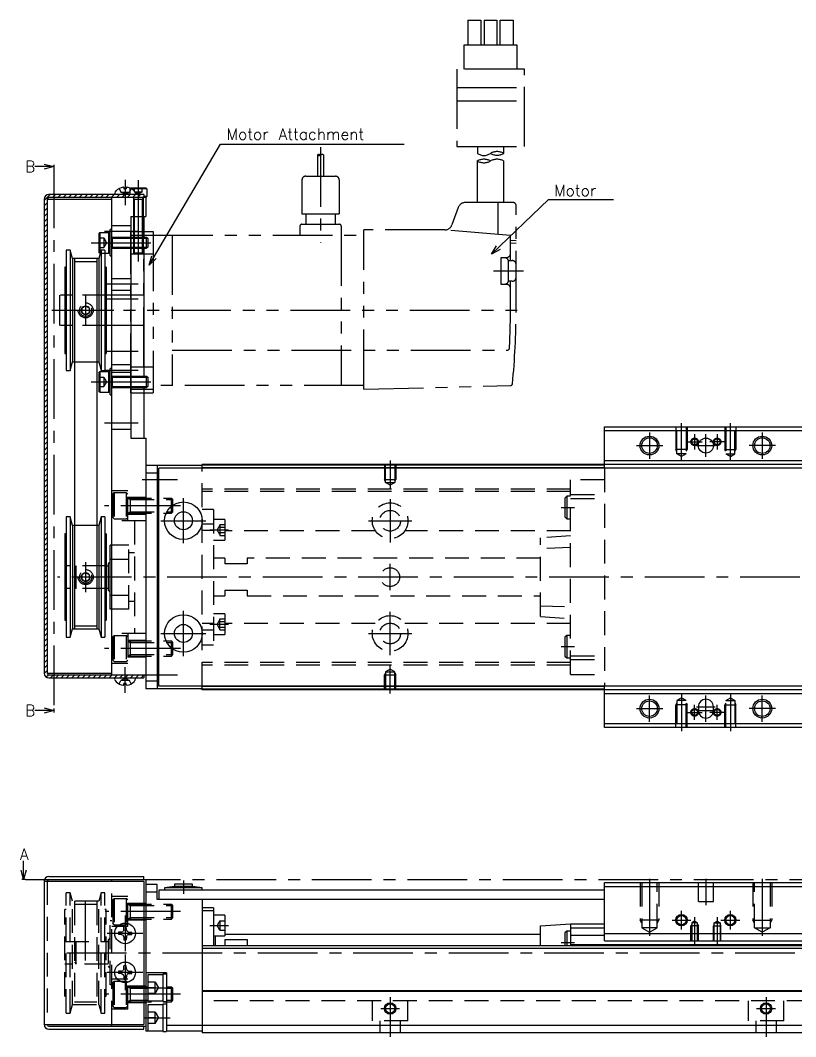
# Model space of a CAD drawing. Extents: x -2 to 720, y -8 to 279.
# Drawn here: x 246.4 to 452.6, y 9 to 279.5 of the extents above; entities that cross this region are included whole.
import ezdxf

# ---------------------------------------------------------------- set-up
doc = ezdxf.new("R2010")
doc.units = 0
doc.header["$LTSCALE"] = 0.5
for name, pattern in [('CENTER', [50.8, 31.75, -6.35, 6.35, -6.35]), ('DASHED', [19.05, 12.7, -6.35]), ('PHANTOM', [63.5, 31.75, -6.35, 6.35, -6.35, 6.35, -6.35])]:
    doc.linetypes.add(name, pattern=pattern)
for name, color, linetype in [('MSM_CENTER', 1, 'CENTER'), ('MSM_CONTINUOUS', 7, 'CONTINUOUS'), ('MSM_DASHED', 4, 'DASHED'), ('MSM_IMAGINARY', 6, 'PHANTOM'), ('MSM_NARROW', 5, 'CONTINUOUS'), ('MSM_PART_NUMBER', 7, 'CONTINUOUS')]:
    doc.layers.add(name, color=color, linetype=linetype)
doc.styles.get("Standard").update_dxf_attribs({"font": 'txt.shx', "height": 3, "bigfont": 'bigfont.shx'})

msp = doc.modelspace()

# ---------------------------------------------------------------- linework, layer by layer
at = {"layer": 'MSM_CENTER'}
for p, q in [((255.26, 240.06), (255.26, 96.3)), ((274.26, 237.06), (274.26, 230.3)), ((277.76, 236.9), (277.76, 215.3)), ((277.76, 223.3), (268.76, 223.3)), ((265.26, 220.3), (282.26, 220.3)), ((277.76, 209.3), (268.76, 209.3)), ((263.76, 206.3), (263.76, 198.3)), ((277.76, 205.3), (268.76, 205.3)), ((256.26, 202.3), (271.26, 202.3)), ((277.76, 191.3), (268.76, 191.3)), ((277.76, 186.3), (268.76, 186.3)), ((265.26, 183.3), (282.26, 183.3)), ((277.76, 172.3), (268.76, 172.3)), ((422.26, 162.39), (422.26, 172.3)), ((435.26, 162.39), (435.26, 172.3)), ((413.76, 169.8), (413.76, 162.8)), ((425.76, 169.3), (425.76, 165.3)), ((428.76, 163.3), (428.76, 169.3)), ((431.76, 169.3), (431.76, 165.3)), ((443.76, 169.8), (443.76, 162.8)), ((410.26, 166.3), (417.26, 166.3)), ((423.76, 167.3), (427.76, 167.3)), ((426.26, 166.3), (431.26, 166.3)), ((433.76, 167.3), (429.76, 167.3)), ((447.26, 166.3), (440.26, 166.3)), ((344.76, 162.3), (344.76, 154.79)), ((278.76, 157.3), (288.16, 157.3)), ((289.76, 140.3), (289.76, 152.3)), ((344.76, 152.05), (344.76, 140.55)), ((288.96, 150.3), (268.76, 150.3)), ((390.26, 149.8), (393.76, 149.8)), ((283.76, 146.3), (295.76, 146.3)), ((339.01, 146.3), (350.51, 146.3)), ((296.76, 143.85), (301.76, 143.85)), ((263.76, 135.3), (263.76, 127.3)), ((344.76, 127.8), (344.76, 134.8)), ((707.76, 131.3), (256.26, 131.3)), ((289.76, 110.3), (289.76, 122.3)), ((344.76, 110.55), (344.76, 122.05)), ((296.76, 118.74), (301.76, 118.74)), ((283.76, 116.3), (295.76, 116.3)), ((339.01, 116.3), (350.51, 116.3)), ((288.96, 112.3), (268.76, 112.3)), ((390.26, 112.8), (393.76, 112.8)), ((274.26, 100.54), (274.26, 107.3)), ((344.76, 100.3), (344.76, 107.81)), ((278.76, 105.3), (288.16, 105.3)), ((422.26, 100.21), (422.26, 90.3)), ((435.26, 100.21), (435.26, 90.3)), ((413.76, 92.8), (413.76, 99.8)), ((428.76, 92.8), (428.76, 99.8)), ((443.76, 92.8), (443.76, 99.8)), ((410.26, 96.3), (417.26, 96.3)), ((423.76, 95.3), (427.76, 95.3)), ((425.76, 93.3), (425.76, 97.3)), ((426.26, 96.8), (431.26, 96.8)), ((426.26, 95.8), (431.26, 95.8)), ((433.76, 95.3), (429.76, 95.3)), ((431.76, 93.3), (431.76, 97.3)), ((447.26, 96.3), (440.26, 96.3)), ((247.76, 50.8), (718.71, 50.8)), ((289.76, 50.6), (289.76, 47)), ((413.76, 51), (413.76, 35.81)), ((428.76, 51), (428.76, 44)), ((443.76, 51), (443.76, 35.81)), ((263.76, 29.3), (263.76, 47.05)), ((288.96, 42.3), (268.96, 42.3)), ((274.26, 41.25), (274.26, 31.75)), ((422.26, 37.5), (422.26, 42.5)), ((425.76, 40.76), (425.76, 33.5)), ((431.76, 40.76), (431.76, 33.5)), ((435.26, 37.5), (435.26, 42.5)), ((296.76, 38.55), (301.76, 38.55)), ((419.76, 40), (424.76, 40)), ((432.76, 40), (437.76, 40)), ((279.01, 36.5), (269.51, 36.5)), ((390.26, 34.1), (393.76, 34.1)), ((258.76, 31.3), (707.76, 31.3)), ((274.26, 30.85), (274.26, 21.35)), ((279.01, 26.1), (269.51, 26.1)), ((279.26, 22), (286.26, 22)), ((288.96, 20.3), (268.96, 20.3)), ((344.76, 19.5), (344.76, 9)), ((444.76, 19.5), (444.76, 9)), ((342.26, 16.5), (347.26, 16.5)), ((442.26, 16.5), (447.26, 16.5)), ((279.26, 14), (286.26, 14))]:
    msp.add_line(p, q, dxfattribs=at)
at = {"layer": 'MSM_CONTINUOUS'}
for p, q in [((252.76, 241.23), (255.26, 240.56)), ((255.26, 241.06), (255.26, 240.06)), ((255.26, 240.56), (250.26, 240.56)), ((255.26, 240.56), (252.76, 239.89)), ((279.26, 233.1), (253.96, 233.1)), ((271.55, 233.5), (271.51, 233.1)), ((273.93, 234.98), (273.95, 234.6)), ((273.95, 234.6), (274.58, 234.6)), ((274.59, 234.98), (274.58, 234.6)), ((275.67, 234.81), (275.76, 234.9)), ((275.76, 234.9), (279.76, 234.9)), ((280.01, 234.65), (275.98, 234.65)), ((276.98, 233.5), (277.01, 233.1)), ((279.26, 233.1), (279.26, 232.3)), ((279.76, 234.9), (280.01, 234.65)), ((280.01, 234.65), (280.01, 232.55)), ((252.76, 231.9), (252.76, 105.7)), ((253.56, 231.9), (253.56, 105.7)), ((253.56, 231.9), (270.76, 231.9)), ((279.76, 232.3), (253.96, 232.3)), ((270.76, 105.3), (270.76, 232.3)), ((280.01, 232.55), (279.26, 232.55)), ((279.76, 232.3), (280.01, 232.55)), ((279.76, 232.3), (279.76, 227.3)), ((275.76, 227.3), (275.76, 168.3)), ((275.76, 227.3), (279.76, 227.3)), ((276.46, 227.3), (276.46, 221.8)), ((279.06, 227.3), (279.06, 221.8)), ((279.26, 227.3), (279.26, 221.8)), ((267.26, 222.75), (267.56, 223.05)), ((267.26, 222.75), (267.26, 217.85)), ((267.56, 223.05), (267.56, 217.55)), ((267.56, 223.05), (269.96, 223.05)), ((269.96, 217.55), (269.96, 223.05)), ((270.26, 222.75), (269.96, 223.05)), ((270.76, 223.8), (270.26, 223.8)), ((270.26, 216.8), (270.26, 223.8)), ((275.76, 221.8), (279.99, 221.8)), ((279.99, 218.8), (279.99, 221.8)), ((279.99, 221.8), (280.26, 221.53)), ((280.26, 221.53), (280.26, 219.07)), ((258.62, 218.3), (258.62, 186.3)), ((259.66, 218.3), (258.62, 218.3)), ((259.66, 218.3), (259.66, 186.3)), ((260.26, 216.05), (259.66, 218.3)), ((267.86, 218.3), (267.26, 216.05)), ((267.56, 217.55), (267.26, 217.85)), ((267.56, 217.55), (267.66, 217.55)), ((268.9, 218.3), (267.86, 218.3)), ((267.86, 218.3), (267.86, 186.3)), ((268.9, 218.3), (268.9, 186.3)), ((268.9, 217.55), (269.96, 217.55)), ((270.26, 217.85), (269.96, 217.55)), ((270.26, 216.8), (270.76, 216.8)), ((275.76, 218.8), (279.99, 218.8)), ((276.46, 218.8), (276.46, 217.54)), ((279.06, 217.54), (276.46, 217.54)), ((276.7, 217.3), (276.46, 217.54)), ((278.82, 217.3), (276.7, 217.3)), ((278.82, 217.3), (279.06, 217.54)), ((279.06, 218.8), (279.06, 217.54)), ((279.26, 218.8), (279.26, 184.8)), ((280.26, 219.07), (279.99, 218.8)), ((258.26, 213.8), (258.26, 190.8)), ((258.62, 213.8), (258.26, 213.8)), ((260.26, 216.05), (260.26, 188.55)), ((267.26, 216.05), (260.26, 216.05)), ((260.76, 216.05), (260.76, 117.55)), ((266.76, 216.05), (266.76, 117.55)), ((267.26, 216.05), (267.26, 188.55)), ((269.26, 213.8), (268.9, 213.8)), ((269.26, 213.8), (269.26, 190.8)), ((258.26, 190.8), (258.62, 190.8)), ((268.9, 190.8), (269.26, 190.8)), ((259.66, 186.3), (260.26, 188.55)), ((260.26, 188.55), (260.76, 188.55)), ((266.76, 188.55), (267.26, 188.55)), ((267.26, 188.55), (267.86, 186.3)), ((270.76, 186.8), (270.26, 186.8)), ((270.26, 179.8), (270.26, 186.8)), ((258.62, 186.3), (259.66, 186.3)), ((267.26, 185.75), (267.56, 186.05)), ((267.26, 185.75), (267.26, 180.85)), ((267.56, 186.05), (267.56, 180.55)), ((267.56, 186.05), (269.96, 186.05)), ((267.86, 186.3), (268.9, 186.3)), ((270.26, 185.75), (269.96, 186.05)), ((269.96, 180.55), (269.96, 186.05)), ((275.76, 184.8), (279.99, 184.8)), ((279.99, 184.8), (280.26, 184.53)), ((279.99, 181.8), (279.99, 184.8)), ((280.26, 184.53), (280.26, 182.07)), ((275.76, 181.8), (279.99, 181.8)), ((279.26, 181.8), (279.26, 168.3)), ((280.26, 182.07), (279.99, 181.8)), ((267.56, 180.55), (267.26, 180.85)), ((267.56, 180.55), (269.96, 180.55)), ((270.26, 180.85), (269.96, 180.55)), ((270.26, 179.8), (270.76, 179.8)), ((401.76, 171.3), (455.76, 171.3)), ((401.76, 160.3), (401.76, 171.3)), ((275.76, 168.3), (279.76, 168.3)), ((279.76, 168.3), (279.76, 101.6)), ((401.76, 170.3), (455.76, 170.3)), ((401.76, 162.3), (455.76, 162.3)), ((294.76, 161), (279.76, 161)), ((282.76, 161), (282.76, 101.6)), ((283.26, 102.3), (283.26, 160.3)), ((705.26, 160.3), (283.26, 160.3)), ((294.76, 160.3), (294.76, 161.3)), ((694.76, 161.3), (294.76, 161.3)), ((401.76, 161.1), (294.76, 161.1)), ((401.76, 160.4), (294.76, 160.4)), ((282.76, 159), (279.76, 159)), ((258.62, 147.3), (258.62, 115.3)), ((259.66, 147.3), (258.62, 147.3)), ((259.66, 147.3), (259.66, 115.3)), ((260.26, 145.05), (259.66, 147.3)), ((267.86, 147.3), (267.26, 145.05)), ((267.86, 147.3), (267.86, 115.3)), ((268.9, 147.3), (267.86, 147.3)), ((268.9, 147.3), (268.9, 115.3)), ((260.26, 145.05), (260.26, 117.55)), ((260.76, 145.05), (260.26, 145.05)), ((267.26, 145.05), (266.76, 145.05)), ((267.26, 145.05), (267.26, 117.55)), ((258.26, 142.8), (258.26, 119.8)), ((258.62, 142.8), (258.26, 142.8)), ((269.26, 142.8), (268.9, 142.8)), ((269.26, 142.8), (269.26, 119.8)), ((270.26, 122.8), (270.26, 139.8)), ((270.76, 139.8), (270.26, 139.8)), ((270.26, 135.3), (269.76, 134.8)), ((270.26, 136.12), (270.76, 136.12)), ((269.26, 134.3), (269.76, 134.3)), ((269.76, 134.8), (269.76, 127.8)), ((269.76, 128.3), (269.26, 128.3)), ((269.76, 127.8), (270.26, 127.3)), ((270.26, 126.48), (270.76, 126.48)), ((270.76, 122.8), (270.26, 122.8)), ((258.26, 119.8), (258.62, 119.8)), ((268.9, 119.8), (269.26, 119.8)), ((259.66, 115.3), (260.26, 117.55)), ((260.26, 117.55), (267.26, 117.55)), ((267.26, 117.55), (267.86, 115.3)), ((258.62, 115.3), (259.66, 115.3)), ((267.86, 115.3), (268.9, 115.3)), ((253.56, 105.7), (270.76, 105.7)), ((253.96, 105.3), (279.76, 105.3)), ((253.96, 104.5), (279.26, 104.5)), ((271.55, 104.1), (271.51, 104.5)), ((273.93, 102.62), (273.95, 103)), ((274.58, 103), (273.95, 103)), ((274.59, 102.62), (274.58, 103)), ((276.98, 104.1), (277.01, 104.5)), ((279.26, 105.3), (279.26, 104.5)), ((282.76, 103.6), (279.76, 103.6)), ((294.76, 101.6), (279.76, 101.6)), ((705.26, 102.3), (283.26, 102.3)), ((294.76, 101.3), (294.76, 102.3)), ((401.76, 102.2), (294.76, 102.2)), ((401.76, 101.5), (294.76, 101.5)), ((694.76, 101.3), (294.76, 101.3)), ((401.76, 91.3), (401.76, 102.3)), ((401.76, 100.3), (455.76, 100.3)), ((255.26, 95.8), (250.26, 95.8)), ((252.76, 96.47), (255.26, 95.8)), ((255.26, 95.8), (252.76, 95.13)), ((255.26, 96.3), (255.26, 95.3)), ((426.76, 96.8), (426.76, 95.8)), ((430.76, 95.8), (430.76, 96.8)), ((401.76, 92.3), (455.76, 92.3)), ((455.76, 91.3), (401.76, 91.3)), ((247.26, 50.8), (247.26, 55.8)), ((247.26, 50.8), (246.59, 53.3)), ((247.93, 53.3), (247.26, 50.8)), ((253.96, 51.6), (279.26, 51.6)), ((279.26, 50.8), (279.26, 51.6)), ((247.76, 50.8), (246.76, 50.8)), ((252.76, 50.4), (252.76, 12.2)), ((252.76, 50.4), (279.26, 50.4)), ((253.96, 50.8), (279.76, 50.8)), ((270.76, 50.4), (270.76, 50.8)), ((279.26, 50.4), (279.26, 12.2)), ((279.76, 50.8), (279.76, 10.5)), ((282.76, 49.5), (279.76, 49.5)), ((282.76, 45.5), (282.76, 49.5)), ((287.36, 49), (284.76, 48.6)), ((287.36, 49.6), (287.36, 49)), ((292.16, 49.6), (287.36, 49.6)), ((292.16, 49), (287.36, 49)), ((292.16, 49), (292.16, 49.6)), ((294.76, 48.6), (292.16, 49)), ((401.76, 34.5), (401.76, 50)), ((401.76, 50), (455.76, 50)), ((401.76, 49), (455.76, 49)), ((282.76, 47.5), (279.76, 47.5)), ((283.26, 48), (283.26, 45.5)), ((401.76, 48), (283.26, 48)), ((284.76, 48.6), (284.76, 48)), ((294.76, 48.6), (284.76, 48.6)), ((294.76, 48), (294.76, 48.6)), ((401.76, 45.5), (282.76, 45.5)), ((294.76, 45.5), (294.76, 10)), ((297.76, 43.3), (294.76, 43.3)), ((297.76, 43.3), (297.76, 33.2)), ((297.76, 42.45), (294.76, 42.45)), ((300.76, 41.3), (297.76, 41.3)), ((300.76, 41.3), (300.76, 35.8)), ((273.93, 37.42), (273.95, 38.27)), ((274.59, 37.42), (274.58, 38.27)), ((384.76, 38.5), (392.76, 39)), ((384.76, 33.2), (384.76, 38.5)), ((392.76, 39), (401.76, 39)), ((392.76, 39), (392.76, 33.2)), ((392.76, 38), (401.76, 38)), ((273.34, 36.83), (272.49, 36.82)), ((273.34, 36.17), (272.49, 36.18)), ((273.34, 36.83), (273.74, 37.02)), ((273.34, 36.17), (273.74, 35.98)), ((273.93, 37.42), (273.74, 37.02)), ((273.93, 35.58), (273.74, 35.98)), ((273.93, 35.58), (273.95, 34.73)), ((274.59, 35.58), (274.58, 34.73)), ((274.59, 37.42), (274.78, 37.02)), ((274.59, 35.58), (274.78, 35.98)), ((275.19, 36.83), (274.78, 37.02)), ((275.19, 36.17), (274.78, 35.98)), ((275.19, 36.83), (276.03, 36.82)), ((275.19, 36.17), (276.03, 36.18)), ((297.76, 35.8), (300.76, 35.8)), ((298.26, 33.2), (298.26, 35.8)), ((300.76, 36.3), (384.76, 36.3)), ((391.76, 37.1), (391.26, 36.6)), ((391.26, 36.6), (391.26, 33.2)), ((392.76, 37.1), (391.76, 37.1)), ((391.76, 37.1), (391.76, 33.2)), ((392.76, 36), (401.76, 36)), ((401.76, 36.5), (455.76, 36.5)), ((694.76, 33.2), (294.76, 33.2)), ((694.76, 32.5), (294.76, 32.5)), ((300.76, 34.87), (306.76, 34.87)), ((300.76, 34.87), (300.76, 33.2)), ((306.76, 34.87), (306.76, 33.2)), ((392.76, 33.5), (464.76, 33.5)), ((401.76, 34.5), (455.76, 34.5)), ((273.93, 27.02), (273.95, 27.87)), ((274.59, 27.02), (274.58, 27.87)), ((273.34, 26.43), (272.49, 26.42)), ((273.34, 25.77), (272.49, 25.78)), ((273.34, 26.43), (273.74, 26.62)), ((273.34, 25.77), (273.74, 25.58)), ((273.93, 27.02), (273.74, 26.62)), ((273.93, 25.18), (273.74, 25.58)), ((273.93, 25.18), (273.95, 24.33)), ((274.59, 25.18), (274.58, 24.33)), ((274.59, 27.02), (274.78, 26.62)), ((274.59, 25.18), (274.78, 25.58)), ((275.19, 26.43), (274.78, 26.62)), ((275.19, 25.77), (274.78, 25.58)), ((275.19, 26.43), (276.03, 26.42)), ((275.19, 25.77), (276.03, 25.78)), ((285.26, 26), (279.76, 26)), ((284.26, 25.5), (280.26, 25.5)), ((280.26, 25.5), (280.26, 18.5)), ((285.26, 25.65), (284.26, 25.65)), ((284.26, 25.65), (284.26, 18.35)), ((285.26, 26), (285.26, 10.35)), ((694.76, 21.2), (294.76, 21.2)), ((694.76, 21), (294.76, 21)), ((280.26, 18.5), (284.26, 18.5)), ((284.26, 17.5), (280.26, 17.5)), ((280.26, 17.5), (280.26, 10.5)), ((284.26, 18.35), (285.26, 18.35)), ((285.26, 17.65), (284.26, 17.65)), ((284.26, 17.65), (284.26, 10.35)), ((252.76, 12.2), (279.26, 12.2)), ((253.96, 11.8), (279.76, 11.8)), ((253.96, 11), (279.26, 11)), ((270.76, 11.8), (270.76, 12.2)), ((279.26, 11), (279.26, 11.8)), ((694.76, 12), (285.26, 12)), ((284.26, 10.5), (279.76, 10.5)), ((284.26, 10.35), (285.26, 10.35)), ((294.76, 10.5), (285.26, 10.5)), ((694.76, 10), (294.76, 10))]:
    msp.add_line(p, q, dxfattribs=at)
for centre, radius in [((413.76, 166.3), 2.07), ((428.76, 166.3), 2), ((443.76, 166.3), 2.07), ((289.76, 146.3), 5), ((289.76, 146.3), 2.4), ((289.76, 116.3), 5), ((289.76, 116.3), 2.4), ((413.76, 96.3), 2.07), ((443.76, 96.3), 2.07), ((422.26, 40), 1.23), ((435.26, 40), 1.23), ((274.26, 36.5), 2.75), ((274.26, 26.1), 2.75), ((344.76, 16.5), 1.23), ((444.76, 16.5), 1.23)]:
    msp.add_circle(centre, radius, dxfattribs=at)
for centre, radius, start, end in [((253.96, 231.9), 1.2, 90, 180), ((272.54, 233.42), 1, 133.4267, 175), ((274.26, 231.6), 3.5, 98.5396, 133.4267), ((273.73, 234.78), 0.284, 44.1872, 87.0617), ((274.8, 234.78), 0.284, 92.9383, 135.8128), ((274.26, 231.6), 3.5, 46.5733, 81.4604), ((275.98, 233.42), 1, 5, 46.5733), ((253.96, 231.9), 0.4, 90, 180), ((253.96, 105.7), 1.2, 180, 270), ((253.96, 105.7), 0.4, 180, 270), ((272.54, 104.18), 1, 185, 226.5733), ((274.26, 106), 3.5, 226.5733, 261.4604), ((274.26, 106), 3.5, 278.5396, 313.4267), ((275.98, 104.18), 1, 313.4267, 355), ((273.73, 102.82), 0.284, 272.9383, 315.8128), ((274.8, 102.82), 0.284, 224.1872, 267.0617), ((428.76, 96.8), 2, 0, 180), ((428.76, 95.8), 2, 180, 0), ((253.96, 50.4), 1.2, 90, 180), ((253.96, 50.4), 0.4, 90, 180), ((274.26, 36.5), 1.8, 79.8876, 100.1124), ((274.26, 36.5), 1.8, 169.8876, 190.1124), ((274.26, 36.5), 1.8, 349.8876, 10.1124), ((274.26, 36.5), 1.8, 259.8876, 280.1124), ((274.26, 26.1), 1.8, 79.8876, 100.1124), ((274.26, 26.1), 1.8, 169.8876, 190.1124), ((274.26, 26.1), 1.8, 349.8876, 10.1124), ((274.26, 26.1), 1.8, 259.8876, 280.1124), ((253.96, 12.2), 1.2, 180, 270), ((253.96, 12.2), 0.4, 180, 270)]:
    msp.add_arc(centre, radius, start, end, dxfattribs=at)
at = {"layer": 'MSM_DASHED'}
for p, q in [((272.65, 234.71), (273.12, 233.77)), ((274.26, 233.17), (273.12, 233.77)), ((273.12, 233.77), (275.41, 233.77)), ((274.26, 233.17), (275.41, 233.77)), ((275.87, 234.71), (275.41, 233.77)), ((275.51, 234.65), (275.67, 234.81)), ((275.98, 234.65), (275.51, 234.65)), ((275.51, 234.65), (275.51, 233.1)), ((276.76, 233.8), (276.76, 234.9)), ((276.76, 233.8), (278.76, 233.8)), ((277.76, 233.22), (276.76, 233.8)), ((277.76, 234.9), (277.76, 233.8)), ((278.76, 233.8), (277.76, 233.22)), ((278.76, 233.8), (278.76, 234.9)), ((276.46, 232.2), (276.46, 227.3)), ((279.06, 231.81), (276.46, 231.81)), ((276.7, 231.81), (276.7, 227.3)), ((278.82, 231.81), (278.82, 227.3)), ((279.06, 232.2), (279.06, 227.3)), ((270.76, 224.9), (275.76, 224.9)), ((270.76, 221.8), (275.76, 221.8)), ((270.8, 221.8), (270.8, 218.8)), ((267.26, 221.55), (268.56, 221.55)), ((267.26, 220.3), (268.56, 220.3)), ((268.56, 221.55), (268.56, 219.05)), ((268.56, 221.55), (269.28, 220.3)), ((269.28, 220.3), (268.56, 219.05)), ((270.76, 221.55), (270.8, 221.53)), ((270.8, 221.53), (275.76, 221.53)), ((267.26, 219.05), (268.56, 219.05)), ((267.66, 217.55), (268.9, 217.55)), ((270.76, 219.05), (270.8, 219.07)), ((270.76, 218.8), (275.76, 218.8)), ((270.8, 219.07), (275.76, 219.07)), ((260.76, 215.29), (266.76, 215.29)), ((270.76, 210.8), (275.76, 210.8)), ((269.26, 206.3), (258.26, 206.3)), ((270.76, 207.7), (275.76, 207.7)), ((263.76, 203.45), (262.76, 202.88)), ((262.76, 202.88), (262.76, 201.72)), ((264.76, 202.88), (263.76, 203.45)), ((264.76, 201.72), (264.76, 202.88)), ((262.76, 201.72), (263.76, 201.15)), ((263.76, 201.15), (264.76, 201.72)), ((269.26, 198.3), (258.26, 198.3)), ((260.76, 188.55), (266.76, 188.55)), ((270.76, 187.9), (275.76, 187.9)), ((267.26, 184.55), (268.56, 184.55)), ((268.56, 184.55), (268.56, 182.05)), ((268.56, 184.55), (269.28, 183.3)), ((270.76, 185.8), (275.76, 185.8)), ((270.76, 184.8), (275.76, 184.8)), ((270.76, 184.55), (270.8, 184.53)), ((270.8, 184.8), (270.8, 181.8)), ((270.8, 184.53), (275.76, 184.53)), ((267.26, 183.3), (268.56, 183.3)), ((267.26, 182.05), (268.56, 182.05)), ((269.28, 183.3), (268.56, 182.05)), ((270.76, 182.05), (270.8, 182.07)), ((270.76, 181.8), (275.76, 181.8)), ((270.8, 182.07), (275.76, 182.07)), ((270.76, 170.7), (275.76, 170.7)), ((420.76, 171.3), (420.76, 165.3)), ((421.03, 164.1), (421.03, 171.3)), ((423.49, 171.3), (423.49, 164.1)), ((423.76, 171.3), (423.76, 165.3)), ((433.76, 171.3), (433.76, 165.3)), ((434.03, 171.3), (434.03, 164.1)), ((436.49, 164.1), (436.49, 171.3)), ((436.76, 171.3), (436.76, 165.3)), ((423.76, 165.3), (420.76, 165.3)), ((421.03, 164.83), (420.76, 165.3)), ((423.49, 164.83), (423.76, 165.3)), ((433.76, 165.3), (436.76, 165.3)), ((434.03, 164.83), (433.76, 165.3)), ((436.49, 164.83), (436.76, 165.3)), ((423.49, 164.1), (421.03, 164.1)), ((422.26, 163.39), (421.03, 164.1)), ((423.49, 164.1), (422.26, 163.39)), ((434.03, 164.1), (436.49, 164.1)), ((434.03, 164.1), (435.26, 163.39)), ((435.26, 163.39), (436.49, 164.1)), ((294.76, 102.3), (294.76, 160.3)), ((343.26, 161.3), (343.26, 157.3)), ((343.53, 156.5), (343.53, 161.3)), ((345.99, 161.3), (345.99, 156.5)), ((346.26, 161.3), (346.26, 157.3)), ((401.76, 160.3), (401.76, 102.3)), ((343.53, 156.83), (343.26, 157.3)), ((343.26, 157.3), (346.26, 157.3)), ((345.99, 156.83), (346.26, 157.3)), ((401.76, 157.2), (392.76, 157.2)), ((392.76, 105.4), (392.76, 157.2)), ((274.96, 154.3), (270.76, 154.3)), ((274.96, 146.3), (274.96, 154.3)), ((392.76, 154.75), (294.76, 154.75)), ((343.53, 156.5), (345.99, 156.5)), ((344.76, 155.79), (343.53, 156.5)), ((345.99, 156.5), (344.76, 155.79)), ((270.96, 153.4), (271.36, 153.8)), ((270.96, 153.4), (270.96, 147.2)), ((271.36, 153.8), (274.56, 153.8)), ((271.36, 153.8), (271.36, 146.8)), ((274.56, 153.8), (274.56, 146.8)), ((274.96, 153.4), (274.56, 153.8)), ((274.96, 152.55), (279.76, 152.55)), ((274.96, 152.3), (286.58, 152.3)), ((274.96, 152.3), (275.62, 151.92)), ((275.62, 152.3), (275.62, 148.3)), ((275.62, 151.92), (286.96, 151.92)), ((286.58, 148.3), (286.58, 152.3)), ((286.96, 151.92), (286.58, 152.3)), ((286.96, 148.68), (286.96, 151.92)), ((392.76, 154.05), (294.76, 154.05)), ((391.76, 152.8), (391.26, 152.3)), ((391.26, 152.3), (391.26, 147.3)), ((391.76, 152.8), (391.76, 146.8)), ((392.76, 152.8), (391.76, 152.8)), ((392.76, 153.25), (401.76, 153.25)), ((392.76, 152.25), (401.76, 152.25)), ((297.76, 149.3), (294.76, 149.3)), ((297.76, 149.3), (297.76, 113.3)), ((279.76, 146.3), (270.76, 146.3)), ((271.36, 146.8), (270.96, 147.2)), ((271.36, 146.8), (274.56, 146.8)), ((274.56, 146.8), (274.96, 147.2)), ((274.96, 148.3), (275.62, 148.68)), ((274.96, 148.3), (286.58, 148.3)), ((274.96, 148.05), (279.76, 148.05)), ((275.62, 148.68), (286.96, 148.68)), ((276.76, 146.3), (276.76, 116.3)), ((286.58, 148.3), (286.96, 148.68)), ((300.76, 146.6), (297.76, 146.6)), ((300.76, 146.6), (300.76, 141.1)), ((391.26, 147.3), (391.76, 146.8)), ((391.76, 146.8), (392.76, 146.8)), ((266.76, 145.05), (260.76, 145.05)), ((297.76, 145.43), (294.76, 145.43)), ((297.76, 143.68), (294.76, 143.68)), ((299.46, 145.1), (298.74, 143.85)), ((299.46, 142.6), (298.74, 143.85)), ((299.46, 145.3), (300.76, 145.3)), ((299.46, 145.3), (299.46, 142.41)), ((299.46, 144.58), (300.76, 144.58)), ((340.81, 143.66), (300.76, 143.66)), ((392.76, 143.66), (348.71, 143.66)), ((297.76, 141.1), (300.76, 141.1)), ((299.46, 143.13), (300.76, 143.13)), ((299.46, 142.41), (300.76, 142.41)), ((392.76, 142.3), (384.76, 141.77)), ((384.76, 120.83), (384.76, 141.77)), ((275.26, 139.8), (270.76, 139.8)), ((275.26, 122.8), (275.26, 139.8)), ((392.76, 139.16), (384.76, 138.9)), ((270.76, 136.12), (275.26, 136.12)), ((276.76, 137.8), (275.26, 137.8)), ((300.76, 136.3), (297.76, 136.3)), ((300.76, 136.3), (300.76, 134.8)), ((306.76, 136.3), (306.76, 134.8)), ((384.76, 136.3), (306.76, 136.3)), ((269.26, 134.3), (258.26, 134.3)), ((261.26, 134.3), (260.76, 133.8)), ((261.26, 128.3), (261.26, 134.3)), ((306.76, 134.8), (300.76, 134.8)), ((263.76, 132.45), (262.76, 131.88)), ((262.76, 131.88), (262.76, 130.72)), ((262.76, 130.72), (263.76, 130.15)), ((264.76, 131.88), (263.76, 132.45)), ((263.76, 130.15), (264.76, 130.72)), ((264.76, 130.72), (264.76, 131.88)), ((269.26, 128.3), (258.26, 128.3)), ((260.76, 128.8), (261.26, 128.3)), ((300.76, 127.8), (306.76, 127.8)), ((300.76, 127.8), (300.76, 126.3)), ((306.76, 127.8), (306.76, 126.3)), ((270.76, 126.48), (275.26, 126.48)), ((276.76, 124.8), (275.26, 124.8)), ((297.76, 126.3), (300.76, 126.3)), ((306.76, 126.3), (384.76, 126.3)), ((275.26, 122.8), (270.76, 122.8)), ((384.76, 123.7), (392.76, 123.44)), ((300.76, 121.49), (297.76, 121.49)), ((299.46, 119.99), (298.74, 118.74)), ((299.46, 120.19), (300.76, 120.19)), ((299.46, 117.3), (299.46, 120.19)), ((299.46, 119.47), (300.76, 119.47)), ((300.76, 121.49), (300.76, 115.99)), ((384.76, 120.83), (392.76, 120.3)), ((260.76, 118.31), (266.76, 118.31)), ((297.76, 118.92), (294.76, 118.92)), ((297.76, 117.17), (294.76, 117.17)), ((299.46, 117.49), (298.74, 118.74)), ((299.46, 118.02), (300.76, 118.02)), ((299.46, 117.3), (300.76, 117.3)), ((340.81, 118.94), (300.76, 118.94)), ((392.76, 118.94), (348.71, 118.94)), ((279.76, 116.3), (270.76, 116.3)), ((270.96, 115.4), (271.36, 115.8)), ((270.96, 115.4), (270.96, 109.2)), ((271.36, 115.8), (271.36, 108.8)), ((271.36, 115.8), (274.56, 115.8)), ((274.56, 115.8), (274.56, 108.8)), ((274.96, 115.4), (274.56, 115.8)), ((274.96, 116.3), (274.96, 108.3)), ((274.96, 114.55), (279.76, 114.55)), ((274.96, 114.3), (286.58, 114.3)), ((274.96, 114.3), (275.62, 113.92)), ((275.62, 114.3), (275.62, 110.3)), ((275.62, 113.92), (286.96, 113.92)), ((286.58, 110.3), (286.58, 114.3)), ((286.96, 113.92), (286.58, 114.3)), ((286.96, 110.68), (286.96, 113.92)), ((297.76, 115.99), (300.76, 115.99)), ((391.76, 115.8), (391.26, 115.3)), ((391.26, 115.3), (391.26, 110.3)), ((392.76, 115.8), (391.76, 115.8)), ((391.76, 115.8), (391.76, 109.8)), ((294.76, 113.3), (297.76, 113.3)), ((274.96, 108.3), (270.76, 108.3)), ((271.36, 108.8), (270.96, 109.2)), ((271.36, 108.8), (274.56, 108.8)), ((274.56, 108.8), (274.96, 109.2)), ((274.96, 110.3), (275.62, 110.68)), ((274.96, 110.3), (286.58, 110.3)), ((274.96, 110.05), (279.76, 110.05)), ((275.62, 110.68), (286.96, 110.68)), ((286.58, 110.3), (286.96, 110.68)), ((392.76, 108.55), (294.76, 108.55)), ((391.26, 110.3), (391.76, 109.8)), ((391.76, 109.8), (392.76, 109.8)), ((392.76, 110.35), (401.76, 110.35)), ((392.76, 109.35), (401.76, 109.35)), ((392.76, 107.85), (294.76, 107.85)), ((343.53, 105.77), (343.26, 105.3)), ((344.76, 106.81), (343.53, 106.1)), ((343.53, 106.1), (343.53, 101.3)), ((343.53, 106.1), (345.99, 106.1)), ((345.99, 106.1), (344.76, 106.81)), ((345.99, 101.3), (345.99, 106.1)), ((345.99, 105.77), (346.26, 105.3)), ((272.65, 102.89), (273.12, 103.83)), ((274.26, 104.43), (273.12, 103.83)), ((275.41, 103.83), (273.12, 103.83)), ((274.26, 104.43), (275.41, 103.83)), ((275.87, 102.89), (275.41, 103.83)), ((343.26, 101.3), (343.26, 105.3)), ((343.26, 105.3), (346.26, 105.3)), ((346.26, 101.3), (346.26, 105.3)), ((392.76, 105.4), (401.76, 105.4)), ((421.03, 97.77), (420.76, 97.3)), ((422.26, 99.21), (421.03, 98.5)), ((421.03, 98.5), (421.03, 91.3)), ((423.49, 98.5), (421.03, 98.5)), ((423.49, 98.5), (422.26, 99.21)), ((423.49, 91.3), (423.49, 98.5)), ((423.49, 97.77), (423.76, 97.3)), ((434.03, 97.77), (433.76, 97.3)), ((434.03, 98.5), (435.26, 99.21)), ((434.03, 91.3), (434.03, 98.5)), ((434.03, 98.5), (436.49, 98.5)), ((435.26, 99.21), (436.49, 98.5)), ((436.49, 98.5), (436.49, 91.3)), ((436.49, 97.77), (436.76, 97.3)), ((423.76, 97.3), (420.76, 97.3)), ((420.76, 91.3), (420.76, 97.3)), ((423.76, 91.3), (423.76, 97.3)), ((433.76, 91.3), (433.76, 97.3)), ((433.76, 97.3), (436.76, 97.3)), ((436.76, 91.3), (436.76, 97.3)), ((253.56, 50.4), (253.56, 12.2)), ((270.76, 12.2), (270.76, 50.4)), ((411.26, 50), (411.26, 40)), ((411.69, 50), (411.69, 38)), ((415.83, 38), (415.83, 50)), ((416.26, 50), (416.26, 40)), ((426.76, 45), (426.76, 50)), ((430.76, 45), (430.76, 50)), ((441.26, 50), (441.26, 40)), ((441.69, 38), (441.69, 50)), ((445.83, 50), (445.83, 38)), ((446.26, 50), (446.26, 40)), ((259.66, 47.3), (258.62, 47.3)), ((258.62, 15.3), (258.62, 47.3)), ((260.26, 45.05), (259.66, 47.3)), ((259.66, 15.3), (259.66, 47.3)), ((267.86, 47.3), (267.26, 45.05)), ((267.86, 15.3), (267.86, 47.3)), ((268.9, 47.3), (267.86, 47.3)), ((268.9, 15.3), (268.9, 47.3)), ((274.96, 46.3), (270.76, 46.3)), ((274.96, 38.3), (274.96, 46.3)), ((267.26, 45.05), (260.26, 45.05)), ((260.26, 17.55), (260.26, 45.05)), ((260.76, 45.05), (260.76, 17.55)), ((260.76, 44.29), (266.76, 44.29)), ((266.76, 45.05), (266.76, 17.55)), ((267.26, 17.55), (267.26, 45.05)), ((270.96, 45.4), (271.36, 45.8)), ((270.96, 45.4), (270.96, 39.2)), ((271.36, 45.8), (274.56, 45.8)), ((271.36, 45.8), (271.36, 38.8)), ((274.56, 45.8), (274.56, 38.8)), ((274.96, 45.4), (274.56, 45.8)), ((274.96, 44.55), (279.76, 44.55)), ((274.96, 44.3), (286.58, 44.3)), ((274.96, 44.3), (275.62, 43.92)), ((275.62, 44.3), (275.62, 40.3)), ((275.62, 43.92), (286.96, 43.92)), ((286.58, 40.3), (286.58, 44.3)), ((286.96, 43.92), (286.58, 44.3)), ((286.96, 40.68), (286.96, 43.92)), ((426.76, 45), (430.76, 45)), ((258.62, 42.8), (258.26, 42.8)), ((258.26, 19.8), (258.26, 42.8)), ((269.26, 42.8), (268.9, 42.8)), ((269.26, 19.8), (269.26, 42.8)), ((274.96, 40.3), (275.62, 40.68)), ((275.62, 40.68), (286.96, 40.68)), ((286.58, 40.3), (286.96, 40.68)), ((270.26, 22.8), (270.26, 39.8)), ((270.76, 39.8), (270.26, 39.8)), ((274.96, 38.3), (270.76, 38.3)), ((271.36, 38.8), (270.96, 39.2)), ((271.36, 38.8), (274.56, 38.8)), ((274.56, 38.8), (274.96, 39.2)), ((274.96, 40.3), (286.58, 40.3)), ((274.96, 40.05), (279.76, 40.05)), ((299.46, 39.8), (298.74, 38.55)), ((299.46, 37.3), (298.74, 38.55)), ((299.46, 39.8), (300.76, 39.8)), ((299.46, 39.8), (299.46, 37.3)), ((299.46, 38.55), (300.76, 38.55)), ((416.26, 40), (411.26, 40)), ((411.69, 39.25), (411.26, 40)), ((415.83, 38), (411.69, 38)), ((411.69, 38), (413.76, 36.81)), ((413.76, 36.81), (415.83, 38)), ((415.83, 39.25), (416.26, 40)), ((424.98, 38.87), (424.76, 38.5)), ((426.76, 38.5), (424.76, 38.5)), ((424.76, 34.5), (424.76, 38.5)), ((425.76, 39.76), (424.98, 39.31)), ((426.54, 39.31), (424.98, 39.31)), ((424.98, 39.31), (424.98, 34.5)), ((426.54, 39.31), (425.76, 39.76)), ((426.54, 34.5), (426.54, 39.31)), ((426.54, 38.87), (426.76, 38.5)), ((426.76, 34.5), (426.76, 38.5)), ((430.98, 38.87), (430.76, 38.5)), ((430.76, 34.5), (430.76, 38.5)), ((430.76, 38.5), (432.76, 38.5)), ((430.98, 39.31), (431.76, 39.76)), ((430.98, 39.31), (432.54, 39.31)), ((430.98, 34.5), (430.98, 39.31)), ((431.76, 39.76), (432.54, 39.31)), ((432.54, 39.31), (432.54, 34.5)), ((432.54, 38.87), (432.76, 38.5)), ((432.76, 34.5), (432.76, 38.5)), ((441.26, 40), (446.26, 40)), ((441.69, 39.25), (441.26, 40)), ((441.69, 38), (445.83, 38)), ((443.76, 36.81), (441.69, 38)), ((445.83, 38), (443.76, 36.81)), ((445.83, 39.25), (446.26, 40)), ((270.26, 35.3), (269.76, 34.8)), ((299.46, 37.3), (300.76, 37.3)), ((258.26, 34.3), (269.76, 34.3)), ((261.26, 34.3), (260.76, 33.8)), ((261.26, 28.3), (261.26, 34.3)), ((269.76, 34.8), (269.76, 27.8)), ((269.76, 28.3), (258.26, 28.3)), ((260.76, 28.8), (261.26, 28.3)), ((269.76, 27.8), (270.26, 27.3)), ((270.76, 22.8), (270.26, 22.8)), ((274.96, 24.3), (270.76, 24.3)), ((270.96, 23.4), (271.36, 23.8)), ((270.96, 23.4), (270.96, 17.2)), ((271.36, 23.8), (274.56, 23.8)), ((271.36, 23.8), (271.36, 16.8)), ((274.56, 23.8), (274.56, 16.8)), ((274.96, 23.4), (274.56, 23.8)), ((274.96, 16.3), (274.96, 24.3)), ((274.96, 22.55), (279.76, 22.55)), ((274.96, 22.3), (280.26, 22.3)), ((274.96, 22.3), (275.62, 21.92)), ((275.62, 22.3), (275.62, 18.3)), ((275.62, 21.92), (280.26, 21.92)), ((282.26, 23.5), (280.26, 23.5)), ((282.26, 22), (280.26, 22)), ((282.26, 20.5), (282.26, 23.5)), ((282.26, 23.5), (283.13, 22)), ((282.26, 20.5), (283.13, 22)), ((285.26, 22.3), (286.58, 22.3)), ((285.26, 21.92), (286.96, 21.92)), ((286.58, 18.3), (286.58, 22.3)), ((286.96, 21.92), (286.58, 22.3)), ((286.96, 18.68), (286.96, 21.92)), ((258.26, 19.8), (258.62, 19.8)), ((268.9, 19.8), (269.26, 19.8)), ((282.26, 20.5), (280.26, 20.5)), ((259.66, 15.3), (260.26, 17.55)), ((260.26, 17.55), (267.26, 17.55)), ((260.76, 18.31), (266.76, 18.31)), ((267.26, 17.55), (267.86, 15.3)), ((274.96, 16.3), (270.76, 16.3)), ((271.36, 16.8), (270.96, 17.2)), ((271.36, 16.8), (274.56, 16.8)), ((274.56, 16.8), (274.96, 17.2)), ((274.96, 18.3), (275.62, 18.68)), ((274.96, 18.3), (286.58, 18.3)), ((274.96, 18.05), (279.76, 18.05)), ((275.62, 18.68), (280.26, 18.68)), ((285.26, 18.68), (286.96, 18.68)), ((286.58, 18.3), (286.96, 18.68)), ((694.76, 18.5), (294.76, 18.5)), ((340.01, 18.5), (340.01, 13.2)), ((349.51, 13.2), (349.51, 18.5)), ((440.01, 18.5), (440.01, 13.2)), ((449.51, 13.2), (449.51, 18.5)), ((258.62, 15.3), (259.66, 15.3)), ((267.86, 15.3), (268.9, 15.3)), ((282.26, 15.5), (280.26, 15.5)), ((282.26, 14), (280.26, 14)), ((282.26, 12.5), (282.26, 15.5)), ((282.26, 15.5), (283.13, 14)), ((282.26, 12.5), (283.13, 14)), ((282.26, 12.5), (280.26, 12.5)), ((349.51, 13.2), (340.01, 13.2)), ((342.01, 13.2), (342.01, 10)), ((347.51, 10), (347.51, 13.2)), ((449.51, 13.2), (440.01, 13.2)), ((442.01, 13.2), (442.01, 10)), ((447.51, 10), (447.51, 13.2))]:
    msp.add_line(p, q, dxfattribs=at)
for centre, radius in [((263.76, 202.3), 2), ((263.76, 202.3), 1.62), ((263.76, 202.3), 1.15), ((425.76, 167.3), 1), ((425.76, 167.3), 0.784), ((431.76, 167.3), 1), ((431.76, 167.3), 0.784), ((344.76, 146.3), 4.75), ((344.76, 146.3), 2.75), ((263.76, 131.3), 2), ((263.76, 131.3), 1.62), ((344.76, 131.3), 2.5), ((263.76, 131.3), 1.15), ((344.76, 116.3), 4.75), ((344.76, 116.3), 2.75), ((425.76, 95.3), 1), ((425.76, 95.3), 0.784), ((431.76, 95.3), 1), ((431.76, 95.3), 0.784)]:
    msp.add_circle(centre, radius, dxfattribs=at)
for centre, start, end in [((276.36, 232.2), 0, 90), ((279.16, 232.2), 90, 180)]:
    msp.add_arc(centre, 0.1, start, end, dxfattribs=at)
at = {"layer": 'MSM_IMAGINARY'}
for p, q in [((365.46, 279.48), (365.46, 272.98)), ((365.46, 279.48), (368.86, 279.48)), ((368.86, 279.48), (368.86, 272.98)), ((369.76, 279.48), (373.16, 279.48)), ((369.76, 279.48), (369.76, 272.98)), ((373.16, 279.48), (373.16, 272.98)), ((374.06, 279.48), (377.46, 279.48)), ((374.06, 272.98), (374.06, 279.48)), ((377.46, 279.48), (377.46, 272.98)), ((364.46, 272.98), (378.46, 272.98)), ((364.46, 266.48), (364.46, 272.98)), ((378.46, 272.98), (378.46, 266.48)), ((380.46, 266.48), (362.46, 266.48)), ((362.46, 266.48), (362.46, 245.86)), ((380.46, 245.86), (380.46, 266.48)), ((362.46, 261.63), (380.46, 261.63)), ((362.46, 258.03), (380.46, 258.03)), ((325.41, 243.64), (325.41, 238)), ((326.26, 245.75), (326.26, 220.3)), ((327.11, 238), (327.11, 243.64)), ((362.46, 245.86), (380.46, 245.86)), ((367.96, 245.86), (367.96, 244.07)), ((374.96, 244.07), (374.96, 245.86)), ((367.96, 231), (367.96, 242.04)), ((374.96, 231), (374.96, 242.04)), ((321.31, 237), (321.31, 228)), ((322.31, 238), (330.21, 238)), ((331.21, 237), (331.21, 228)), ((377.46, 231), (364.76, 231)), ((373.46, 222.46), (373.46, 231)), ((378.26, 202.3), (378.26, 230.2)), ((321.31, 228), (331.21, 228)), ((322.36, 228), (322.36, 225.2)), ((330.16, 228), (330.16, 225.2)), ((362.88, 229.68), (361.18, 225.02)), ((277.76, 225.3), (277.76, 215.3)), ((320.76, 224.7), (320.76, 222.3)), ((321.26, 225.2), (331.26, 225.2)), ((331.76, 224.7), (331.76, 182.3)), ((275.76, 180.3), (275.76, 223.3)), ((275.76, 223.3), (281.76, 223.3)), ((275.76, 222.3), (281.76, 222.3)), ((276.46, 223.3), (276.46, 217.3)), ((276.7, 223.3), (276.7, 217.3)), ((278.82, 223.3), (278.82, 217.3)), ((279.06, 223.3), (279.06, 217.3)), ((281.76, 223.3), (281.76, 180.3)), ((281.76, 222.3), (337.76, 222.3)), ((286.76, 222.3), (286.76, 182.3)), ((337.76, 181.3), (337.76, 223.7)), ((359.3, 223.7), (337.76, 223.7)), ((376.76, 222.17), (359.3, 223.7)), ((376.76, 215.53), (376.76, 222.17)), ((378.26, 220.76), (376.76, 220.89)), ((378.26, 220.06), (376.76, 220.19)), ((275.76, 217.3), (281.76, 217.3)), ((279.26, 187.3), (279.26, 217.3)), ((374.26, 216.38), (375.76, 216.38)), ((374.26, 209.18), (374.26, 216.38)), ((375.26, 216.28), (374.26, 216.28)), ((376.23, 215.53), (377.26, 215.53)), ((376.26, 210.28), (376.26, 215.28)), ((372.26, 212.78), (380.26, 212.78)), ((374.26, 209.28), (375.26, 209.28)), ((375.76, 209.18), (374.26, 209.18)), ((377.26, 210.03), (376.26, 210.03)), ((376.76, 202.3), (376.76, 210.03)), ((256.76, 206.3), (256.76, 198.3)), ((279.26, 206.3), (256.76, 206.3)), ((254.76, 202.3), (380.26, 202.3)), ((279.26, 198.3), (256.76, 198.3)), ((286.76, 191.73), (376, 191.73)), ((275.76, 187.3), (281.76, 187.3)), ((275.76, 181.3), (281.76, 181.3)), ((337.76, 182.3), (281.76, 182.3)), ((337.76, 181.3), (376.82, 182.29)), ((275.76, 180.3), (281.76, 180.3))]:
    msp.add_line(p, q, dxfattribs=at)
for centre, radius, start, end in [((325.84, 242.9), 0.85, 60.0009, 119.999), ((325.84, 244.37), 0.85, 240.001, 299.999), ((326.69, 242.9), 0.85, 59.9987, 119.999), ((369.71, 246.51), 3, 234.3132, 305.6839), ((373.21, 241.04), 3.5, 60.0014, 120.0014), ((373.21, 247.1), 3.5, 240.0015, 300.0015), ((369.71, 239.01), 3.5, 60.0014, 120.1319), ((369.71, 245.07), 3.5, 239.871, 300), ((373.21, 239.01), 3.5, 60.0637, 120), ((322.31, 237), 1, 90, 180), ((330.21, 237), 1, 360, 90), ((364.76, 229), 2, 90, 160), ((377.46, 230.2), 0.8, 360, 90), ((321.26, 224.7), 0.5, 90, 180), ((331.26, 224.7), 0.5, 360, 90), ((359.3, 225.7), 2, 270, 340), ((375.76, 217.38), 1, 270, 0), ((375.26, 215.28), 1, 360, 90), ((377.26, 214.53), 1, 360, 90), ((377.26, 211.03), 1, 270, 360), ((375.26, 210.28), 1, 270, 360), ((375.76, 208.18), 1, 1.7094, 90), ((178.26, 202.3), 198.5, 357.0836, 0), ((178.26, 202.3), 200, 354.3874, 0), ((376, 192.23), 0.5, 270, 357.0836), ((376.8, 182.79), 0.5, 271.4503, 354.3874)]:
    msp.add_arc(centre, radius, start, end, dxfattribs=at)
at = {"layer": 'MSM_NARROW'}
for p, q in [((252.76, 231.51), (254.35, 233.1)), ((254.97, 232.3), (255.77, 233.1)), ((256.38, 232.3), (257.18, 233.1)), ((257.79, 232.3), (258.59, 233.1)), ((259.21, 232.3), (260.01, 233.1)), ((260.62, 232.3), (261.42, 233.1)), ((262.04, 232.3), (262.84, 233.1)), ((263.45, 232.3), (264.25, 233.1)), ((264.87, 232.3), (265.67, 233.1)), ((266.28, 232.3), (267.08, 233.1)), ((267.69, 232.3), (268.49, 233.1)), ((269.11, 232.3), (269.91, 233.1)), ((270.52, 232.3), (271.32, 233.1)), ((271.94, 232.3), (272.74, 233.1)), ((273.35, 232.3), (274.15, 233.1)), ((274.77, 232.3), (275.57, 233.1)), ((276.18, 232.3), (276.98, 233.1)), ((277.59, 232.3), (278.39, 233.1)), ((252.76, 230.09), (253.56, 230.89)), ((276.45, 232.25), (276.7, 231.81)), ((279.07, 232.25), (278.82, 231.81)), ((279.01, 232.3), (279.26, 232.55)), ((252.76, 228.68), (253.56, 229.48)), ((252.76, 227.27), (253.56, 228.07)), ((276.7, 227.3), (276.7, 221.8)), ((278.82, 227.3), (278.82, 221.8)), ((252.76, 225.85), (253.56, 226.65)), ((252.76, 224.44), (253.56, 225.24)), ((252.76, 223.02), (253.56, 223.82)), ((252.76, 221.61), (253.56, 222.41)), ((252.76, 220.2), (253.56, 221)), ((252.76, 218.78), (253.56, 219.58)), ((275.76, 221.53), (280.26, 221.53)), ((252.76, 217.37), (253.56, 218.17)), ((252.76, 215.95), (253.56, 216.75)), ((275.76, 219.07), (280.26, 219.07)), ((276.7, 218.8), (276.7, 217.3)), ((278.82, 218.8), (278.82, 217.3)), ((252.76, 214.54), (253.56, 215.34)), ((252.76, 213.12), (253.56, 213.92)), ((252.76, 211.71), (253.56, 212.51)), ((252.76, 210.3), (253.56, 211.1)), ((252.76, 208.88), (253.56, 209.68)), ((252.76, 207.47), (253.56, 208.27)), ((252.76, 206.05), (253.56, 206.85)), ((252.76, 204.64), (253.56, 205.44)), ((252.76, 203.22), (253.56, 204.02)), ((252.76, 201.81), (253.56, 202.61)), ((252.76, 200.4), (253.56, 201.2)), ((252.76, 198.98), (253.56, 199.78)), ((252.76, 197.57), (253.56, 198.37)), ((252.76, 196.15), (253.56, 196.95)), ((252.76, 194.74), (253.56, 195.54)), ((252.76, 193.33), (253.56, 194.13)), ((252.76, 191.91), (253.56, 192.71)), ((252.76, 190.5), (253.56, 191.3)), ((252.76, 189.08), (253.56, 189.88)), ((252.76, 187.67), (253.56, 188.47)), ((252.76, 186.25), (253.56, 187.05)), ((252.76, 184.84), (253.56, 185.64)), ((252.76, 183.43), (253.56, 184.23)), ((275.76, 184.53), (280.26, 184.53)), ((252.76, 182.01), (253.56, 182.81)), ((252.76, 180.6), (253.56, 181.4)), ((275.76, 182.07), (280.26, 182.07)), ((252.76, 179.18), (253.56, 179.98)), ((252.76, 177.77), (253.56, 178.57)), ((252.76, 176.35), (253.56, 177.15)), ((252.76, 174.94), (253.56, 175.74)), ((252.76, 173.53), (253.56, 174.33)), ((252.76, 172.11), (253.56, 172.91)), ((252.76, 170.7), (253.56, 171.5)), ((252.76, 169.28), (253.56, 170.08)), ((252.76, 167.87), (253.56, 168.67)), ((252.76, 166.46), (253.56, 167.26)), ((252.76, 165.04), (253.56, 165.84)), ((252.76, 163.63), (253.56, 164.43)), ((252.76, 162.21), (253.56, 163.01)), ((252.76, 160.8), (253.56, 161.6)), ((252.76, 159.38), (253.56, 160.18)), ((252.76, 157.97), (253.56, 158.77)), ((252.76, 156.56), (253.56, 157.36)), ((252.76, 155.14), (253.56, 155.94)), ((252.76, 153.73), (253.56, 154.53)), ((252.76, 152.31), (253.56, 153.11)), ((252.76, 150.9), (253.56, 151.7)), ((252.76, 149.48), (253.56, 150.28)), ((252.76, 148.07), (253.56, 148.87)), ((252.76, 146.66), (253.56, 147.46)), ((252.76, 145.24), (253.56, 146.04)), ((252.76, 143.83), (253.56, 144.63)), ((252.76, 142.41), (253.56, 143.21)), ((252.76, 141), (253.56, 141.8)), ((252.76, 139.59), (253.56, 140.39)), ((252.76, 138.17), (253.56, 138.97)), ((252.76, 136.76), (253.56, 137.56)), ((252.76, 135.34), (253.56, 136.14)), ((252.76, 133.93), (253.56, 134.73)), ((252.76, 132.51), (253.56, 133.31)), ((252.76, 131.1), (253.56, 131.9)), ((252.76, 129.69), (253.56, 130.49)), ((252.76, 128.27), (253.56, 129.07)), ((252.76, 126.86), (253.56, 127.66)), ((252.76, 125.44), (253.56, 126.24)), ((252.76, 124.03), (253.56, 124.83)), ((252.76, 122.61), (253.56, 123.41)), ((252.76, 121.2), (253.56, 122)), ((252.76, 119.79), (253.56, 120.59)), ((252.76, 118.37), (253.56, 119.17)), ((252.76, 116.96), (253.56, 117.76)), ((252.76, 115.54), (253.56, 116.34)), ((252.76, 114.13), (253.56, 114.93)), ((252.76, 112.71), (253.56, 113.51)), ((252.76, 111.3), (253.56, 112.1)), ((252.76, 109.89), (253.56, 110.69)), ((252.76, 108.47), (253.56, 109.27)), ((252.76, 107.06), (253.56, 107.86)), ((252.76, 105.65), (253.56, 106.44)), ((253.26, 104.73), (253.85, 105.32)), ((254.45, 104.5), (255.25, 105.3)), ((255.86, 104.5), (256.66, 105.3)), ((257.27, 104.5), (258.07, 105.3)), ((258.69, 104.5), (259.49, 105.3)), ((260.1, 104.5), (260.9, 105.3)), ((261.52, 104.5), (262.32, 105.3)), ((262.93, 104.5), (263.73, 105.3)), ((264.35, 104.5), (265.15, 105.3)), ((265.76, 104.5), (266.56, 105.3)), ((267.17, 104.5), (267.97, 105.3)), ((268.59, 104.5), (269.39, 105.3)), ((270, 104.5), (270.8, 105.3)), ((271.42, 104.5), (272.22, 105.3)), ((272.83, 104.5), (273.63, 105.3)), ((274.24, 104.5), (275.04, 105.3)), ((275.66, 104.5), (276.46, 105.3)), ((277.07, 104.5), (277.87, 105.3)), ((278.49, 104.5), (279.26, 105.27))]:
    msp.add_line(p, q, dxfattribs=at)
for centre, radius in [((413.76, 166.3), 2.5), ((443.76, 166.3), 2.5), ((413.76, 96.3), 2.5), ((443.76, 96.3), 2.5), ((422.26, 40), 1.5), ((435.26, 40), 1.5), ((344.76, 16.5), 1.5), ((444.76, 16.5), 1.5)]:
    msp.add_circle(centre, radius, dxfattribs=at)
at = {"layer": 'MSM_PART_NUMBER'}
for p, q in [((280.7, 214.29), (299.66, 246.54)), ((299.66, 246.54), (348.5, 246.54)), ((371.72, 217.28), (386.86, 231.83)), ((386.86, 231.83), (404.17, 231.83)), ((371.72, 217.28), (373.06, 219.49)), ((280.7, 214.29), (281.39, 216.78)), ((373.99, 218.52), (371.72, 217.28)), ((282.55, 216.1), (280.7, 214.29))]:
    msp.add_line(p, q, dxfattribs=at)

# ---------------------------------------------------------------- texts
for s, p in [('Motor Attachment', (301.22, 247.69)), ('B', (247.65, 239.06)), ('Motor', (388.38, 232.69)), ('B', (247.65, 94.3)), ('A', (246.26, 56.05))]:
    msp.add_text(s, height=3, dxfattribs=at).set_placement(p)

doc.saveas('drawing.dxf')
